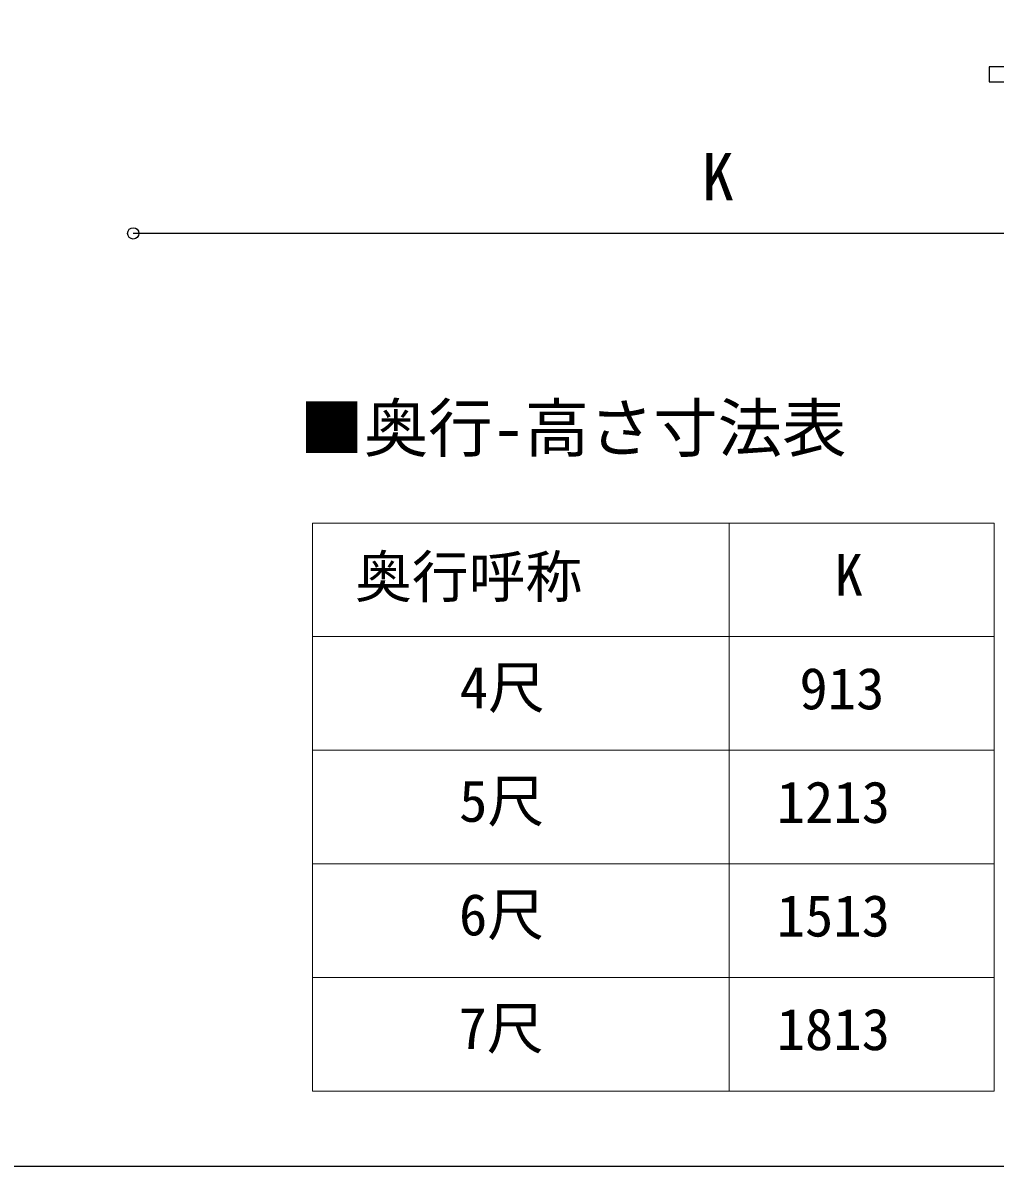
# Model space of a CAD drawing. Units: millimetres, scale not verified. Extents: x -8750 to 8750, y -12999 to 12940.
# Drawn here: x 2136 to 4703, y -12999 to -9980 of the extents above; entities that cross this region are included whole.
import ezdxf
from ezdxf.enums import TextEntityAlignment as Align

# ---------------------------------------------------------------- set-up
doc = ezdxf.new("R2010")
doc.units = ezdxf.units.MM
doc.header["$LTSCALE"] = 70
doc.layers.add('0-1_TABLE1', color=7, linetype='Continuous', lineweight=18)
for name, color, linetype in [('0-2_USER1', 3, 'Continuous'), ('0-6_YKK_13', 4, 'Continuous'), ('0-8_YKK_D', 6, 'Continuous'), ('0-9_YKK_ZWAK', 7, 'Continuous')]:
    doc.layers.add(name, color=color, linetype=linetype)
doc.styles.add('ＭＳ ゴシック', font='')
doc.styles.get('ＭＳ ゴシック').set_extended_font_data('MS Gothic')

msp = doc.modelspace()

# ---------------------------------------------------------------- linework, layer by layer
at = {"layer": '0-1_TABLE1'}
for p, q in [((2900.62, -11301.06), (4700.62, -11301.06)), ((2900.62, -11301.06), (2900.62, -12801.06)), ((4000.62, -11301.06), (4000.62, -12801.06)), ((4700.62, -11301.06), (4700.62, -12801.06)), ((2900.62, -11601.06), (4700.62, -11601.06)), ((2900.62, -11901.06), (4700.62, -11901.06)), ((2900.62, -12201.06), (4700.62, -12201.06)), ((2900.62, -12501.06), (4700.62, -12501.06)), ((2900.62, -12801.06), (4700.62, -12801.06))]:
    msp.add_line(p, q, dxfattribs=at)
at = {"layer": '0-6_YKK_13'}
msp.add_lwpolyline([(6488.02, -10136.06), (6488.02, -10096.06), (4688.02, -10096.06), (4688.02, -10136.06)], close=True, dxfattribs=at)
at = {"layer": '0-8_YKK_D'}
msp.add_line((5591.27, -10536.06), (2427.38, -10536.06), dxfattribs=at)
msp.add_circle((2427.38, -10536.06), 15, dxfattribs=at)
at = {"layer": '0-9_YKK_ZWAK'}
msp.add_lwpolyline([(-8750, -12999.4), (8750, -12999.4), (8750, 12500.6)], dxfattribs=at)

# ---------------------------------------------------------------- texts
at = {"layer": '0-1_TABLE1', "style": 'ＭＳ ゴシック'}
for s, p in [('奥行呼称', (3012.97, -11530.75)), ('K', (4279.45, -11526.06)), ('4尺', (3289.54, -11823.08)), ('913', (4186.55, -11826.06)), ('5尺', (3287.83, -12123.08)), ('1213', (4126.47, -12126.06)), ('6尺', (3287.41, -12423.08)), ('1513', (4126.47, -12426.06)), ('7尺', (3286.13, -12723.08)), ('1813', (4126.47, -12726.06))]:
    msp.add_text(s, height=110, dxfattribs=at).set_placement(p, align=Align.BOTTOM_LEFT)
at = {"layer": '0-2_USER1', "style": 'ＭＳ ゴシック'}
msp.add_text('■奥行-高さ寸法表', height=124.6, dxfattribs=at).set_placement((2866.38, -11149.9), align=Align.BOTTOM_LEFT)
at = {"layer": '0-8_YKK_D', "style": 'ＭＳ ゴシック'}
msp.add_text('K', height=124.6, dxfattribs=at).set_placement((3928.67, -10486.06), align=Align.BOTTOM_LEFT)

doc.saveas('drawing.dxf')
